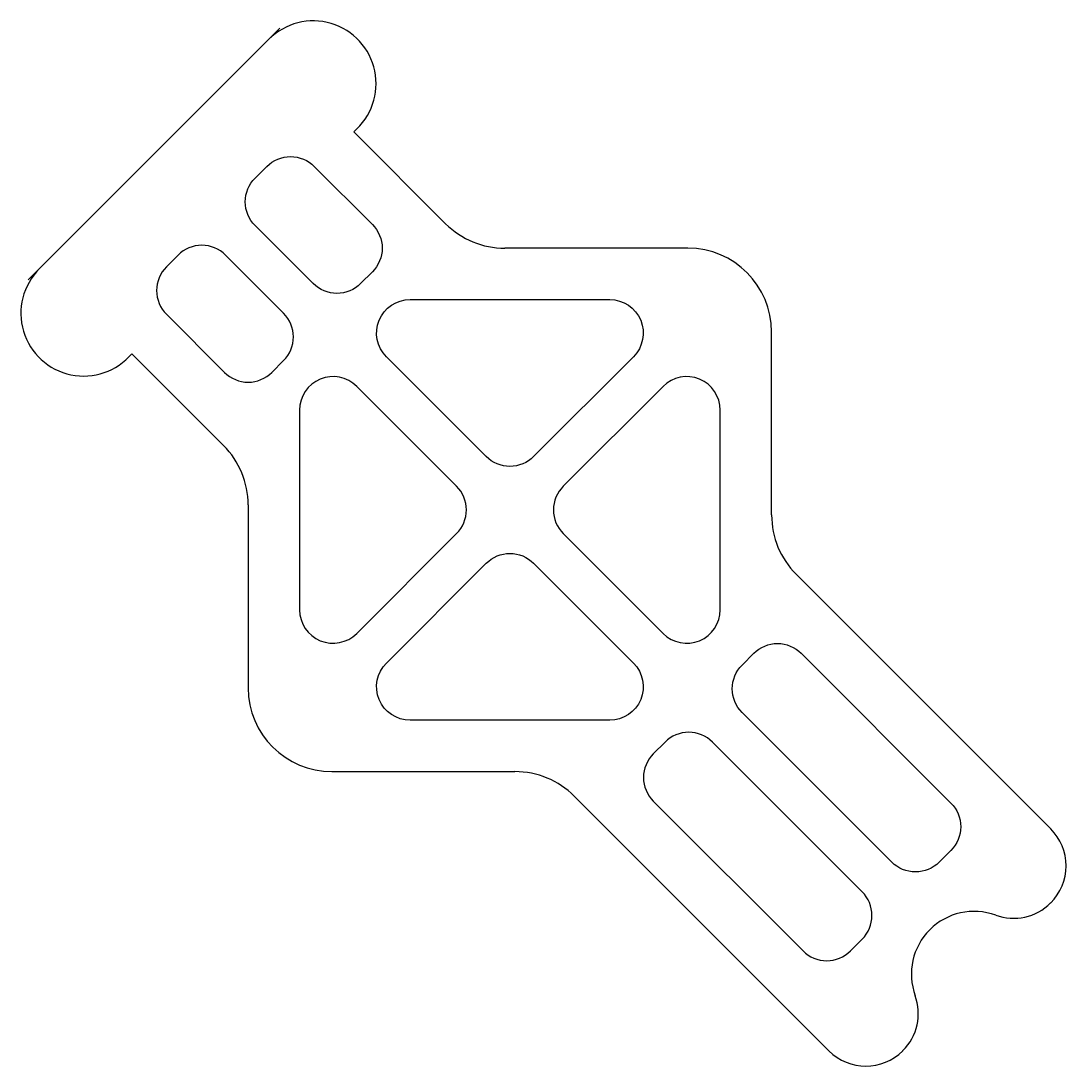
# Model space of a CAD drawing. Header units: millimetres. Extents: x -23.4 to 26.6, y -26.6 to 23.4.
import ezdxf

# ---------------------------------------------------------------- set-up
doc = ezdxf.new("R2010")
doc.units = ezdxf.units.MM
doc.layers.get('0').update_dxf_attribs({"linetype": 'CONTINUOUS'})

msp = doc.modelspace()

# ---------------------------------------------------------------- linework, layer by layer
for p, q in [((-10.982, 23.003), (-23.003, 10.982)), ((-3.07, 13.668), (-7.459, 18.057)), ((8.497, 12.497), (-0.242, 12.497)), ((12.497, -0.242), (12.497, 8.497)), ((-13.67, 3.071), (-18.057, 7.459)), ((-12.498, 0.243), (-12.498, -8.498)), ((25.827, -15.229), (13.668, -3.07)), ((-8.498, -12.498), (0.243, -12.498)), ((15.229, -25.827), (3.071, -13.67)), ((25.821, -18.771), (25.827, -18.765)), ((18.765, -25.827), (18.77, -25.821))]:
    msp.add_line(p, q)
for points in [[(-9.392, 10.806), (-12.167, 13.581, -0.414214), (-12.167, 15.844), (-11.605, 16.405, -0.414214), (-9.342, 16.405), (-6.567, 13.63, -0.414214), (-6.567, 11.367), (-7.129, 10.806, -0.414214)], [(-11.367, 6.567), (-10.806, 7.129, 0.414214), (-10.806, 9.392), (-13.581, 12.167, 0.414214), (-15.844, 12.167), (-16.405, 11.605, 0.414214), (-16.405, 9.342), (-13.63, 6.567, 0.414214)], [(-4.768, 10.044), (4.768, 10.044, -0.668179), (5.899, 7.313), (1.131, 2.546, -0.414214), (-1.131, 2.546), (-5.899, 7.313, -0.668179)], [(-2.546, -1.131, 0.414214), (-2.546, 1.131), (-7.313, 5.899, 0.668179), (-10.044, 4.768), (-10.044, -4.768, 0.668179), (-7.313, -5.899)], [(7.313, -5.899, 0.668179), (10.044, -4.768), (10.044, 4.768, 0.668179), (7.313, 5.899), (2.546, 1.131, 0.414214), (2.546, -1.131)], [(1.131, -2.546), (5.899, -7.313, -0.668179), (4.768, -10.044), (-4.768, -10.044, -0.668179), (-5.899, -7.313), (-1.131, -2.546, -0.414214)], [(11.086, -7.409), (11.647, -6.847, -0.414214), (13.91, -6.847), (21.059, -13.996, -0.414214), (21.059, -16.259), (20.497, -16.82, -0.414214), (18.235, -16.82), (11.086, -9.672, -0.414214)], [(7.409, -11.086), (6.847, -11.647, 0.414214), (6.847, -13.91), (13.996, -21.059, 0.414214), (16.259, -21.059), (16.82, -20.497, 0.414214), (16.82, -18.235), (9.672, -11.086, 0.414214)]]:
    msp.add_lwpolyline(points, format="xyb", close=True)
for centre, radius, start, end in [((-9.391, 20.351), 3, -49.8938, 135), ((-0.242, 16.497), 4, 225, 270), ((8.497, 8.497), 4, 0, 90), ((-20.351, 9.391), 3, 135, 319.8938), ((-16.498, 0.243), 4, 0, 45), ((16.497, -0.242), 4, 180, 225), ((-8.498, -8.498), 4, 180, 270), ((0.243, -16.498), 4, 45, 90), ((24.06, -16.997), 2.5, -45.0037, 45), ((24.054, -17.003), 2.5, 249.9586, 314.9963), ((22.169, -22.169), 2.999, 69.9586, 200.0414), ((17.003, -24.054), 2.5, -45, 20.0414), ((16.997, -24.06), 2.5, 225, 315)]:
    msp.add_arc(centre, radius, start, end)

doc.saveas('drawing.dxf')
